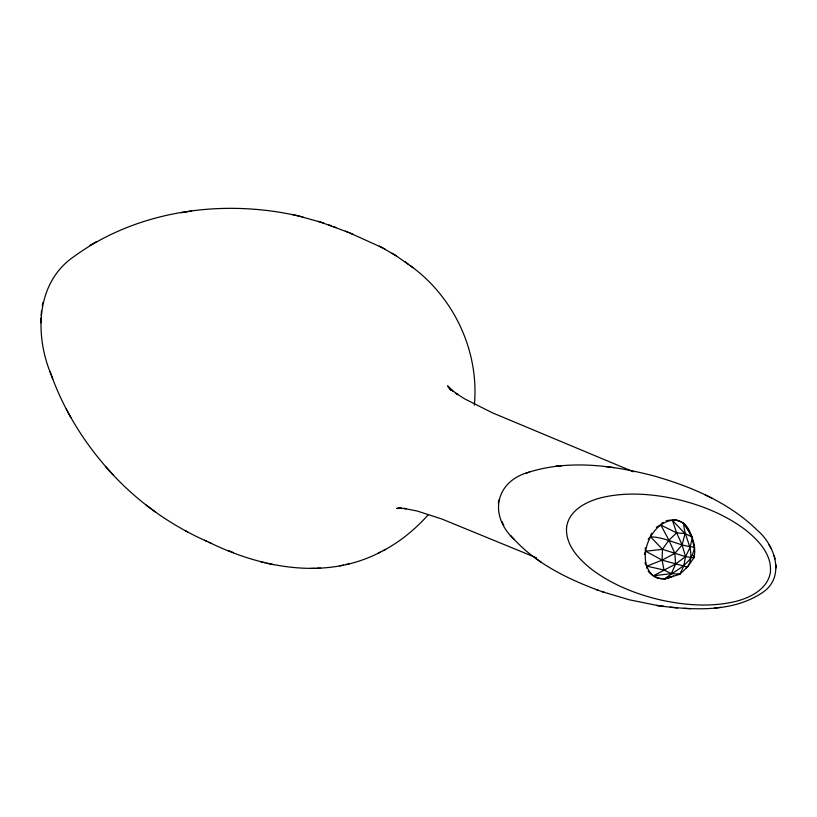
<?xml version="1.0" encoding="UTF-8"?>
<svg xmlns="http://www.w3.org/2000/svg" width="817" height="817" viewBox="0 0 817 817"><rect width="100%" height="100%" fill="white"/><g stroke="black" fill="none" stroke-linecap="round" stroke-linejoin="round"><path stroke-width="1.23" d="M530.059 471.817C570.47 459.511 613.976 465.537 654.121 475.974C691.713 486.748 729.377 502.721 757.604 530.55C775.272 545.562 785.535 577.435 762.384 592.642C733.38 612.004 696.125 610.136 662.944 606.337M51.267 374.942C34.733 335.716 35.478 282.866 73.898 256.62C137.011 210.459 221.785 198.837 297.133 215.637M40.85 322.817L40.891 320.693M40.891 319.947L40.932 318.007M693.306 555.386L693.919 557.858L685.555 556.653L675.628 564.016L653.539 575.781A16.514 4.749 -1.8 0 0 657.471 577.833A16.514 4.749 -1.8 0 0 664.844 578.834L679.724 574.32L683.706 566.212L685.555 556.653L690.212 547.104L692.387 537.137L685.003 533.593L676.66 532.868L668.909 540.139L662.464 549.32L662.097 560.145L664.007 570.041L671.38 573.595L679.724 574.32L687.475 567.039L693.919 557.858C696.86 544.868 691.427 533.154 683.696 523.442C683.9 538.27 696.942 552.588 687.475 567.039L685.463 568.336M474.33 405.109C479.477 351.198 453.731 296.663 409.807 265.3M525.842 473.39L529.702 471.96C495.102 480.958 488.515 515.292 513.883 539.159M41.33 312.543L41.473 311.052M41.075 315.291L41.238 313.616M498.319 503.047L498.768 500.096M42.249 305.905L42.474 304.853M42.78 303.332L42.964 302.443M692.326 540.068L694.287 547.033C692.979 564.006 676.067 569.52 664.834 578.844M428.139 514.873C415.342 529.212 400.279 541.651 383.255 550.638M89.911 245.437L92.924 243.68M93.077 243.568L96.232 241.73M208.999 542.304C261.532 568.091 326.187 580.509 380.344 552.139M377.781 553.477L385.706 549.351M400.657 507.847L397.164 508.491L399.237 508.194M339.831 565.844L343.385 565.078M345.652 564.588L349.114 563.842M180.965 212.737L186.051 211.94M186.439 211.879L191.638 211.072M653.539 575.781L671.38 573.595L675.628 564.016L674.832 553.364L668.909 540.139L660.851 525.076L676.66 532.868L682.134 544.908L685.555 556.653L662.464 549.32L645.777 551.24L662.097 560.145L687.475 567.039M715.416 607.93L714.793 608.001L720.829 607.327M561.545 465.7L555.856 466.282L560.646 465.782M396.633 508.44L401.382 507.99M398.819 508.235L406.253 508.644L403.945 508.419L417.13 511.013L441.783 518.989L536.667 557.909M310.766 568.458L314.739 568.346M316.679 568.264L320.591 568.162M694.287 547.033C679.305 546.43 665.988 536.994 650.659 536.892L662.464 549.32M683.676 608.379L690.712 608.685M677.497 574.198L679.724 574.32M670.277 607.245L677.528 607.95M613.822 467.62L605.948 466.64M657.93 605.591L629.478 599.831L602.364 591.743M266.832 563.25L273.45 564.68M664.007 570.041L646.88 566.13L662.097 560.145L674.832 553.364L682.134 544.908L685.003 533.593L672.401 520.368L676.66 532.868M297.664 215.77L320.775 222.173M291.955 214.422L302.872 216.995M260.368 561.636L262.145 562.086M263.248 562.362L265.025 562.821M321.132 222.306L348.124 232.283M318.313 221.387L323.593 223.102M510.87 535.676C533.644 562.249 566.048 578.283 598.32 590.313M596.43 589.649L604.233 592.396M328.444 224.757L331.232 225.778M333.213 226.493L336.001 227.514M349.982 233.059L381.835 247.469M345.366 231.17L352.74 234.173M228.086 550.444L233.488 552.639M633.471 471.807L492.447 412.83L464.383 398.727L455.906 393.294L457.714 394.642L449.207 387.881L452.751 391.108L447.512 386.002L450.974 389.597L448.063 386.216L450.872 390.465L450.096 388.902M676.445 520.041L677.099 520.306M655.438 576.955L657.522 577.823M109.243 470.612C136.265 500.923 170.007 525.045 207.12 541.446M204.403 540.231L211.715 543.519M704.734 494.663L712.005 498.268M382.233 247.694L396.214 255.813L412.963 267.67M185.347 530.713L187.634 531.928M379.2 246.07L384.858 249.083M396.214 255.813L392.109 253.27M535.227 558.042L541.222 562.208M405.058 261.757L408.245 264.146M146.192 505.141L150.573 508.419M150.839 508.603L155.261 511.912M49.97 371.275C62.552 407.949 83.242 441.68 109.131 470.459M105.475 466.415L112.96 474.718M683.696 523.442L692.387 537.137M769.001 544.919L770.921 548.309M66.238 409.021L68.454 413.085M68.71 413.535L70.997 417.732M501.832 521.42L503.803 525.321M51.4 375.299L52.758 379.119M775.108 558.91L774.169 555.754M690.355 533.092L691.345 536.575M776.15 567.876L776.089 564.976M673.29 576.005A30.443 21.742 -67.4 0 1 645.9 562.842A30.443 21.742 -67.4 0 1 662.638 523.748A30.443 21.742 -67.4 0 1 690.835 535.053M683.696 523.462A16.514 6.618 40.4 0 0 677.068 520.255A16.514 6.618 40.4 0 0 672.432 520.409M690.253 534.532A16.483 2.584 81.7 0 1 690.314 532.929M646.727 566.201A16.483 13.93 41.5 0 1 644.991 562.658M644.388 554.416A16.483 13.93 41.5 0 1 645.614 551.138M645.553 551.301A14.624 13.603 -80.6 0 1 645.277 547.747M648.157 539.281A14.624 13.603 -80.6 0 1 650.516 536.698M653.416 575.873A14.624 8.221 21.3 0 1 648.157 571.083M646.788 568.203A14.624 8.221 21.3 0 1 646.645 566.058M660.626 524.984A14.624 9.712 16 0 1 663.047 522.339M666.131 520.858A14.624 9.712 16 0 1 672.371 520.204M650.465 536.871A16.483 14.859 -9.7 0 1 651.568 533.297M656.357 527.373A16.483 14.859 -9.7 0 1 660.779 524.912M664.609 578.916A14.624 1.052 -19.3 0 1 670.236 576.424M566.651 526.628C564.813 544.776 579.028 559.461 592.223 569.776C612.566 584.911 636.617 594.398 661.198 600.097C685.8 605.417 711.74 607.358 736.393 601.241C750.925 597.421 767.674 588.822 770.36 572.492C772.198 554.345 757.982 539.659 744.787 529.345C724.434 514.21 700.394 504.722 675.812 499.024C651.21 493.703 625.271 491.763 600.618 497.88C586.085 501.699 569.337 510.298 566.651 526.628M664.088 606.49L656.745 605.428L664.088 606.49"/></g></svg>
